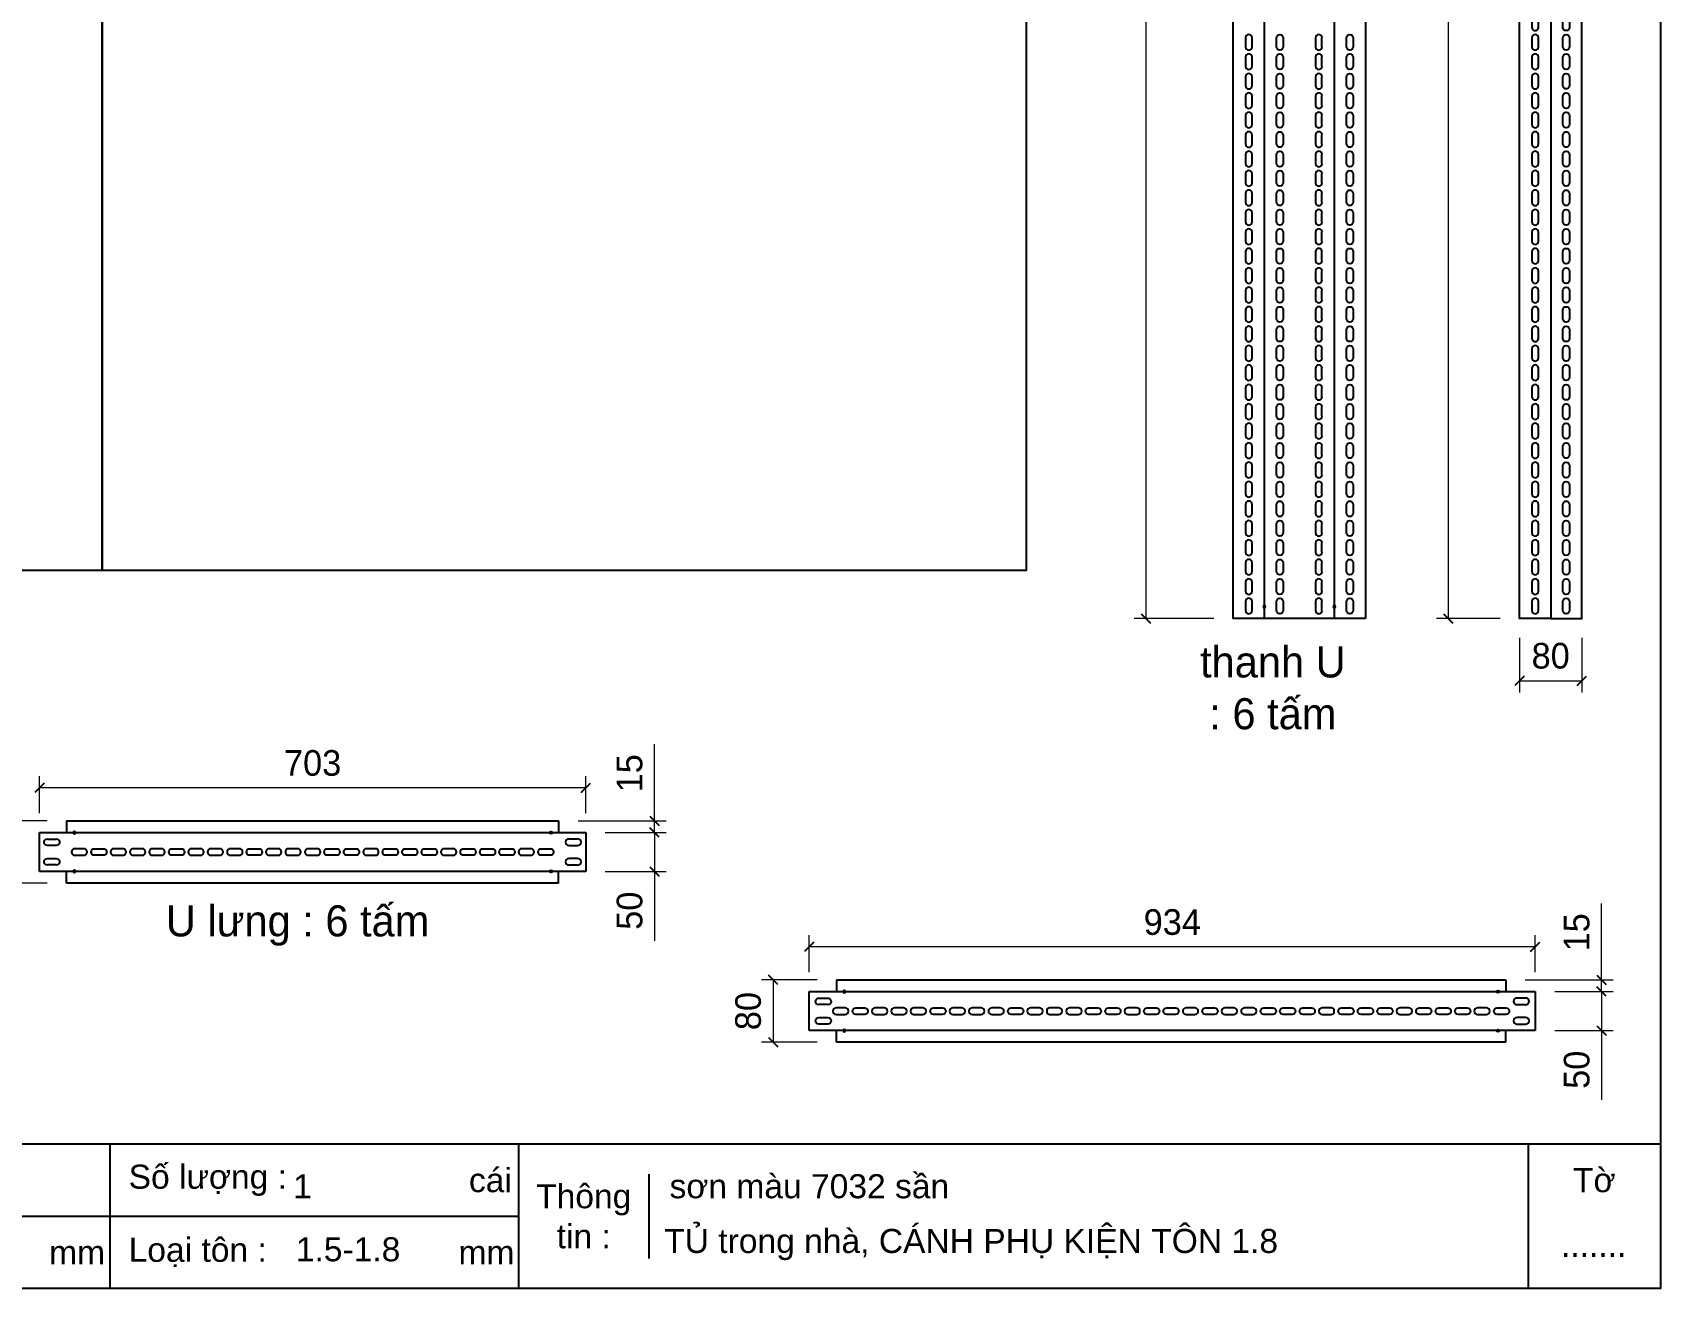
# Model space of a CAD drawing. Header units: millimetres. Extents: x 0 to 4592, y 0 to 3247.
# Drawn here: x 2498 to 4592, y 0 to 1615 of the extents above; entities that cross this region are included whole.
import ezdxf

# ---------------------------------------------------------------- set-up
doc = ezdxf.new("R2010")
doc.units = ezdxf.units.MM
doc.layers.add('CNC', color=7, linetype='Continuous')
doc.layers.add('DIM', color=253, linetype='Continuous')
doc.styles.add('Arial', font='arial.ttf')
doc.dimstyles.new('Dim-33', dxfattribs={"dimtxt": 33, "dimasz": 12, "dimexe": 15, "dimexo": 25, "dimgap": 15, "dimtad": 1, "dimdec": 0, "dimtxsty": 'Standard', "dimblk": 'OBLIQUE', "dimcen": 10, "dimclrd": 5, "dimclre": 5, "dimclrt": 3, "dimazin": 3, "dimtfac": 1, "dimtdec": 0, "dimtmove": 0, "dimatfit": 3, "dimldrblk": 'OPEN30', "dimlwd": 9, "dimlwe": 9})

# ---------------------------------------------------------------- blocks, each defined once
blk = doc.blocks.new('ovan8.5x20')
at = {"layer": 'CNC', "color": 2, "lineweight": -3}
for p, q in [((5.7, 4.2), (-5.8, 4.2)), ((-5.8, -4.2), (5.7, -4.2))]:
    blk.add_line(p, q, dxfattribs=at)
for centre, start, end in [((-5.8, 0), 90, 270), ((5.7, 0), 270, 90)]:
    blk.add_arc(centre, 4.25, start, end, dxfattribs=at)
blk = doc.blocks.new('f3daunguoc')
at = {"layer": 'CNC', "color": 2, "lineweight": -3}
blk.add_circle((0, 0), 1.5, dxfattribs=at)
blk = doc.blocks.new('*D4')
at = {"color": 5, "lineweight": 9, "ltscale": 3, "transparency": 16777216}
for p, q in [((4017.3, 2918.7), (3914.9, 2918.7)), ((3929.9, 2918.7), (3929.9, 861.7)), ((4017.3, 861.7), (3914.9, 861.7))]:
    blk.add_line(p, q, dxfattribs=at)
at = {"color": 0, "linetype": 'ByBlock', "lineweight": -2}
for p, q in [((3935.9, 2912.7), (3923.9, 2924.7)), ((3923.9, 867.7), (3935.9, 855.7))]:
    blk.add_line(p, q, dxfattribs=at)
at = {"layer": 'Defpoints', "color": 0, "ltscale": 3, "transparency": 16777216}
for p in [(4042.3, 2918.7), (3929.9, 861.7), (4042.3, 861.7)]:
    blk.add_point(p, dxfattribs=at)
at = {"color": 3, "ltscale": 3, "transparency": 16777216, "insert": (3898, 1890.2), "char_height": 33, "attachment_point": 5, "rotation": 90}
blk.add_mtext('2057', dxfattribs=at)
blk = doc.blocks.new('_Oblique')
at = {"color": 0, "linetype": 'ByBlock', "lineweight": -2}
blk.add_line((-0.5, -0.5), (0.5, 0.5), dxfattribs=at)
blk = doc.blocks.new('_Open30')
at = {"color": 0, "linetype": 'ByBlock', "lineweight": -2}
for p, q in [((-1, 0.27), (0, 0)), ((0, 0), (-1, -0.27)), ((0, 0), (-1, 0))]:
    blk.add_line(p, q, dxfattribs=at)
blk = doc.blocks.new('25256')
at = {"ltscale": 3}
blk.add_lwpolyline([(65760.8, -8405.8), (65800.8, -8405.8), (65800.8, -10462.8), (65760.8, -10462.8)], close=True, dxfattribs=at)
at = {"layer": 'CNC', "lineweight": -3, "xscale": -1, "rotation": 90}
for p in [(65780.8, -8421.8), (65780.8, -8446.8), (65780.8, -8471.8), (65780.8, -8496.8), (65780.8, -8521.8), (65780.8, -8546.8), (65780.8, -8571.8), (65780.8, -8596.8), (65780.8, -8621.8), (65780.8, -8646.8), (65780.8, -8671.8), (65780.8, -8696.8), (65780.8, -8721.8), (65780.8, -8746.8), (65780.8, -8771.8), (65780.8, -8796.8), (65780.8, -8821.8), (65780.8, -8846.8), (65780.8, -8871.8), (65780.8, -8896.8), (65780.8, -8921.8), (65780.8, -8946.8), (65780.8, -8971.8), (65780.8, -8996.8), (65780.8, -9021.8), (65780.8, -9046.8), (65780.8, -9071.8), (65780.8, -9096.8), (65780.8, -9121.8), (65780.8, -9146.8), (65780.8, -9171.8), (65780.8, -9196.8), (65780.8, -9221.8), (65780.8, -9246.8), (65780.8, -9271.8), (65780.8, -9296.8), (65780.8, -9321.8), (65780.8, -9346.8), (65780.8, -9371.8), (65780.8, -9396.8), (65780.8, -9421.8)]:
    blk.add_blockref('ovan8.5x20', p, dxfattribs=at)
at = {"layer": 'CNC', "lineweight": -3, "rotation": 90}
for p in [(65780.8, -9446.8), (65780.8, -9471.8), (65780.8, -9496.8), (65780.8, -9521.8), (65780.8, -9546.8), (65780.8, -9571.8), (65780.8, -9596.8), (65780.8, -9621.8), (65780.8, -9646.8), (65780.8, -9671.8), (65780.8, -9696.8), (65780.8, -9721.8), (65780.8, -9746.8), (65780.8, -9771.8), (65780.8, -9796.8), (65780.8, -9821.8), (65780.8, -9846.8), (65780.8, -9871.8), (65780.8, -9896.8), (65780.8, -9921.8), (65780.8, -9946.8), (65780.8, -9971.8), (65780.8, -9996.8), (65780.8, -10021.8), (65780.8, -10046.8), (65780.8, -10071.8), (65780.8, -10096.8), (65780.8, -10121.8), (65780.8, -10146.8), (65780.8, -10171.8), (65780.8, -10196.8), (65780.8, -10221.8), (65780.8, -10246.8), (65780.8, -10271.8), (65780.8, -10296.8), (65780.8, -10321.8), (65780.8, -10346.8), (65780.8, -10371.8), (65780.8, -10396.8), (65780.8, -10421.8), (65780.8, -10446.8)]:
    blk.add_blockref('ovan8.5x20', p, dxfattribs=at)
blk = doc.blocks.new('*D17')
at = {"color": 5, "lineweight": 9, "ltscale": 3, "transparency": 16777216}
for p, q in [((4385.7, 2918.7), (4303.7, 2918.7)), ((4318.7, 2918.7), (4318.7, 861.7)), ((4385.7, 861.7), (4303.7, 861.7))]:
    blk.add_line(p, q, dxfattribs=at)
at = {"color": 0, "linetype": 'ByBlock', "lineweight": -2}
for p, q in [((4324.7, 2912.7), (4312.7, 2924.7)), ((4312.7, 867.7), (4324.7, 855.7))]:
    blk.add_line(p, q, dxfattribs=at)
at = {"layer": 'Defpoints', "color": 0, "ltscale": 3, "transparency": 16777216}
for p in [(4410.7, 2918.7), (4318.7, 861.7), (4410.7, 861.7)]:
    blk.add_point(p, dxfattribs=at)
at = {"color": 3, "ltscale": 3, "transparency": 16777216, "insert": (4286.8, 1890.2), "char_height": 33, "attachment_point": 5, "rotation": 90}
blk.add_mtext('2057', dxfattribs=at)
blk = doc.blocks.new('*D18')
at = {"color": 5, "lineweight": 9, "ltscale": 3, "transparency": 16777216}
for p, q in [((4410.7, 836.7), (4410.7, 766.6)), ((4490.7, 836.7), (4490.7, 766.6)), ((4410.7, 781.6), (4490.7, 781.6))]:
    blk.add_line(p, q, dxfattribs=at)
at = {"color": 0, "linetype": 'ByBlock', "lineweight": -2}
for p, q in [((4416.7, 787.6), (4404.7, 775.6)), ((4484.7, 775.6), (4496.7, 787.6))]:
    blk.add_line(p, q, dxfattribs=at)
at = {"layer": 'Defpoints', "color": 0, "ltscale": 3, "transparency": 16777216}
for p in [(4410.7, 861.7), (4490.7, 861.7), (4490.7, 781.6)]:
    blk.add_point(p, dxfattribs=at)
at = {"color": 3, "ltscale": 3, "transparency": 16777216, "insert": (4450.7, 813.5), "char_height": 33, "attachment_point": 5}
blk.add_mtext('80', dxfattribs=at)
blk = doc.blocks.new('*D19')
at = {"color": 0, "linetype": 'ByBlock', "lineweight": -2}
for p, q in [((3502.9, 445.2), (3490.9, 433.2)), ((4424.9, 433.2), (4436.9, 445.2))]:
    blk.add_line(p, q, dxfattribs=at)
at = {"layer": 'Defpoints', "color": 0, "transparency": 16777216}
for p in [(3496.9, 439.2), (3496.9, 381.7), (4430.9, 381.7)]:
    blk.add_point(p, dxfattribs=at)
at = {"layer": 'DIM', "color": 5, "lineweight": 9, "transparency": 16777216}
for p, q in [((3496.9, 406.7), (3496.9, 454.2)), ((4430.9, 406.7), (4430.9, 454.2)), ((4430.9, 439.2), (3496.9, 439.2))]:
    blk.add_line(p, q, dxfattribs=at)
at = {"layer": 'DIM', "color": 3, "transparency": 16777216, "insert": (3963.9, 471), "char_height": 33, "attachment_point": 5}
blk.add_mtext('934', dxfattribs=at)
blk = doc.blocks.new('*D20')
at = {"color": 0, "linetype": 'ByBlock', "lineweight": -2}
for p, q in [((3456.3, 390.7), (3444.3, 402.7)), ((3444.3, 322.7), (3456.3, 310.7))]:
    blk.add_line(p, q, dxfattribs=at)
at = {"layer": 'Defpoints', "color": 0, "transparency": 16777216}
for p in [(3531.9, 396.7), (3450.3, 316.7), (3531.9, 316.7)]:
    blk.add_point(p, dxfattribs=at)
at = {"layer": 'DIM', "color": 5, "lineweight": 9, "transparency": 16777216}
for p, q in [((3506.9, 396.7), (3435.3, 396.7)), ((3450.3, 396.7), (3450.3, 316.7)), ((3506.9, 316.7), (3435.3, 316.7))]:
    blk.add_line(p, q, dxfattribs=at)
at = {"layer": 'DIM', "color": 3, "transparency": 16777216, "insert": (3418.4, 356.7), "char_height": 33, "attachment_point": 5, "rotation": 90}
blk.add_mtext('80', dxfattribs=at)
blk = doc.blocks.new('*D21')
at = {"color": 0, "linetype": 'ByBlock', "lineweight": -2}
for p, q in [((4522.1, 375.7), (4510.1, 387.7)), ((4510.1, 337.7), (4522.1, 325.7))]:
    blk.add_line(p, q, dxfattribs=at)
at = {"layer": 'Defpoints', "color": 0, "transparency": 16777216}
for p in [(4430.9, 381.7), (4516.1, 381.7), (4430.9, 331.7)]:
    blk.add_point(p, dxfattribs=at)
at = {"layer": 'DIM', "color": 5, "lineweight": 9, "transparency": 16777216}
for p, q in [((4455.9, 381.7), (4531.1, 381.7)), ((4516.1, 381.7), (4516.1, 331.7)), ((4455.9, 331.7), (4531.1, 331.7)), ((4516.1, 331.7), (4516.1, 242.6))]:
    blk.add_line(p, q, dxfattribs=at)
at = {"layer": 'DIM', "color": 3, "transparency": 16777216, "insert": (4484.3, 281.2), "char_height": 33, "attachment_point": 5, "rotation": 90}
blk.add_mtext('50', dxfattribs=at)
blk = doc.blocks.new('*D22')
at = {"color": 0, "linetype": 'ByBlock', "lineweight": -2}
for p, q in [((4510.1, 402.7), (4522.1, 390.7)), ((4522.1, 375.7), (4510.1, 387.7))]:
    blk.add_line(p, q, dxfattribs=at)
at = {"layer": 'Defpoints', "color": 0, "transparency": 16777216}
for p in [(4392.9, 396.7), (4430.9, 381.7), (4516.1, 396.7)]:
    blk.add_point(p, dxfattribs=at)
at = {"layer": 'DIM', "color": 5, "lineweight": 9, "transparency": 16777216}
for p, q in [((4516.1, 396.7), (4516.1, 495.2)), ((4417.9, 396.7), (4531.1, 396.7)), ((4455.9, 381.7), (4531.1, 381.7)), ((4516.1, 381.7), (4516.1, 396.7)), ((4516.1, 381.7), (4516.1, 369.7))]:
    blk.add_line(p, q, dxfattribs=at)
at = {"layer": 'DIM', "color": 3, "transparency": 16777216, "insert": (4484.3, 458), "char_height": 33, "attachment_point": 5, "rotation": 90}
blk.add_mtext('15', dxfattribs=at)
blk = doc.blocks.new('*D31')
at = {"color": 0, "linetype": 'ByBlock', "lineweight": -2}
for p, q in [((2512.5, 649.8), (2500.5, 637.8)), ((3203.5, 637.8), (3215.5, 649.8))]:
    blk.add_line(p, q, dxfattribs=at)
at = {"layer": 'Defpoints', "color": 0, "transparency": 16777216}
for p in [(2506.5, 643.8), (2506.5, 586.3), (3209.5, 586.3)]:
    blk.add_point(p, dxfattribs=at)
at = {"layer": 'DIM', "color": 5, "lineweight": 9, "transparency": 16777216}
for p, q in [((2506.5, 611.3), (2506.5, 658.8)), ((3209.5, 611.3), (3209.5, 658.8)), ((3209.5, 643.8), (2506.5, 643.8))]:
    blk.add_line(p, q, dxfattribs=at)
at = {"layer": 'DIM', "color": 3, "transparency": 16777216, "insert": (2858, 675.6), "char_height": 33, "attachment_point": 5}
blk.add_mtext('703', dxfattribs=at)
blk = doc.blocks.new('*D32')
at = {"color": 0, "linetype": 'ByBlock', "lineweight": -2}
for p, q in [((2465.9, 595.3), (2453.9, 607.3)), ((2453.9, 527.3), (2465.9, 515.3))]:
    blk.add_line(p, q, dxfattribs=at)
at = {"layer": 'Defpoints', "color": 0, "transparency": 16777216}
for p in [(2541.5, 601.3), (2459.9, 521.3), (2541.5, 521.3)]:
    blk.add_point(p, dxfattribs=at)
at = {"layer": 'DIM', "color": 5, "lineweight": 9, "transparency": 16777216}
for p, q in [((2516.5, 601.3), (2444.9, 601.3)), ((2459.9, 601.3), (2459.9, 521.3)), ((2516.5, 521.3), (2444.9, 521.3))]:
    blk.add_line(p, q, dxfattribs=at)
at = {"layer": 'DIM', "color": 3, "transparency": 16777216, "insert": (2428, 561.3), "char_height": 33, "attachment_point": 5, "rotation": 90}
blk.add_mtext('80', dxfattribs=at)
blk = doc.blocks.new('*D33')
at = {"color": 0, "linetype": 'ByBlock', "lineweight": -2}
for p, q in [((3303.8, 580.3), (3291.8, 592.3)), ((3291.8, 542.3), (3303.8, 530.3))]:
    blk.add_line(p, q, dxfattribs=at)
at = {"layer": 'Defpoints', "color": 0, "transparency": 16777216}
for p in [(3209.5, 586.3), (3297.8, 586.3), (3209.5, 536.3)]:
    blk.add_point(p, dxfattribs=at)
at = {"layer": 'DIM', "color": 5, "lineweight": 9, "transparency": 16777216}
for p, q in [((3234.5, 586.3), (3312.8, 586.3)), ((3297.8, 586.3), (3297.8, 536.3)), ((3234.5, 536.3), (3312.8, 536.3)), ((3297.8, 536.3), (3297.8, 447.2))]:
    blk.add_line(p, q, dxfattribs=at)
at = {"layer": 'DIM', "color": 3, "transparency": 16777216, "insert": (3265.9, 485.8), "char_height": 33, "attachment_point": 5, "rotation": 90}
blk.add_mtext('50', dxfattribs=at)
blk = doc.blocks.new('*D34')
at = {"color": 0, "linetype": 'ByBlock', "lineweight": -2}
for p, q in [((3291.8, 607.3), (3303.8, 595.3)), ((3303.8, 580.3), (3291.8, 592.3))]:
    blk.add_line(p, q, dxfattribs=at)
at = {"layer": 'Defpoints', "color": 0, "transparency": 16777216}
for p in [(3174.5, 601.3), (3297.8, 601.3), (3209.5, 586.3)]:
    blk.add_point(p, dxfattribs=at)
at = {"layer": 'DIM', "color": 5, "lineweight": 9, "transparency": 16777216}
for p, q in [((3297.8, 601.3), (3297.8, 699.8)), ((3199.5, 601.3), (3312.8, 601.3)), ((3297.8, 586.3), (3297.8, 601.3)), ((3234.5, 586.3), (3312.8, 586.3)), ((3297.8, 586.3), (3297.8, 574.3))]:
    blk.add_line(p, q, dxfattribs=at)
at = {"layer": 'DIM', "color": 3, "transparency": 16777216, "insert": (3265.9, 662.5), "char_height": 33, "attachment_point": 5, "rotation": 90}
blk.add_mtext('15', dxfattribs=at)
blk = doc.blocks.new('KHUNG CHUẨN')
at = {"color": 7}
for p, q in [((19889.2, -28535.2), (16919.2, -28535.2)), ((18599.2, -28535.2), (18599.2, -28655.2)), ((18939.2, -28535.2), (18939.2, -28655.2)), ((19779.2, -28535.2), (19779.2, -28655.2)), ((19047.6, -28560.2), (19047.6, -28630.2)), ((18939.2, -28595.2), (16919.2, -28595.2))]:
    blk.add_line(p, q, dxfattribs=at)
blk.add_lwpolyline([(16919.2, -26555.2), (19889.2, -26555.2), (19889.2, -28655.2), (16919.2, -28655.2)], close=True, dxfattribs=at)
at = {"color": 2, "char_height": 20, "style": 'Arial'}
for s, insert, width, attachment_point in [('  Số lượng :', (18599.2, -28565.2), 917.634, 4), ('cái', (18897.9, -28565.2), 63.517, 4), ('Tờ', (19834.2, -28565.2), 110, 5), ('Thông\\Ptin :', (18993.4, -28595.2), 108.311, 5), ('mm', (18548.6, -28625.2), 73.831, 4), ('  Loại tôn :', (18599.2, -28625.2), 917.634, 4), ('mm', (18889.2, -28625.2), 917.634, 4)]:
    blk.add_mtext(s, dxfattribs=dict(at, insert=insert, width=width, attachment_point=attachment_point))
at = {"color": 3, "style": 'Arial'}
for tag, p in [('#01', (17055.6, -28580.1)), ('#02', (17431.4, -28580.1)), ('#03', (18030.6, -28580.1)), ('#08', (18751.7, -28580.1)), ('#10', (19064.8, -28580.1)), ('#11', (19060.3, -28625.7)), ('#04', (17024.8, -28634.6)), ('#05', (17308.5, -28633)), ('#06', (17632.7, -28633.7)), ('#07', (18002, -28634.7)), ('#09', (18753.8, -28632.6)), ('#12', (19806.5, -28628.9))]:
    blk.add_attdef(tag, p, '', height=20, dxfattribs=at)

msp = doc.modelspace()

# ---------------------------------------------------------------- linework, layer by layer
at = {"ltscale": 3}
for p, q in [((4082.3, 2918.7), (4082.3, 861.7)), ((4172.3, 2918.7), (4172.3, 861.7))]:
    msp.add_line(p, q, dxfattribs=at)
at = {"color": 7}
for p, q in [((2541.5, 601.3), (3174.5, 601.3)), ((2541.5, 601.3), (2541.5, 586.3)), ((3174.5, 601.3), (3174.5, 586.3)), ((2506.5, 536.3), (2506.5, 586.3)), ((2506.5, 586.3), (3209.5, 586.3)), ((3209.5, 586.3), (3209.5, 536.3)), ((3209.5, 536.3), (2506.5, 536.3)), ((2541.5, 521.3), (2541.5, 536.3)), ((3174.5, 521.3), (3174.5, 536.3)), ((3174.5, 521.3), (2541.5, 521.3)), ((3496.9, 331.7), (3496.9, 381.7)), ((3496.9, 381.7), (4430.9, 381.7)), ((3531.9, 396.7), (4392.9, 396.7)), ((3531.9, 396.7), (3531.9, 381.7)), ((4392.9, 396.7), (4392.9, 381.7)), ((4430.9, 381.7), (4430.9, 331.7)), ((4430.9, 331.7), (3496.9, 331.7)), ((3531.9, 316.7), (3531.9, 331.7)), ((4392.9, 316.7), (3531.9, 316.7)), ((4392.9, 316.7), (4392.9, 331.7))]:
    msp.add_line(p, q, dxfattribs=at)
at = {"ltscale": 3}
for points in [[(1448.4, 3246.8), (2587.1, 3246.8), (2587.1, 923.4), (1448.4, 923.4)], [(2587.1, 3246.8), (3775.8, 3246.8), (3775.8, 923.4), (2587.1, 923.4)], [(4212.3, 861.7), (4042.3, 861.7), (4042.3, 2918.7), (4212.3, 2918.7)]]:
    msp.add_lwpolyline(points, close=True, dxfattribs=at)

# ---------------------------------------------------------------- block references
at = {"color": 3}
ref = msp.add_blockref('KHUNG CHUẨN', (-26158.7, 44303.4), dxfattribs=dict(at, xscale=1.54608960000769, yscale=1.54608960000769, zscale=1.54608960000769))
ref.add_attrib('#08', '1', (2833.1, 116), dxfattribs={"color": 3, "height": 30.9, "style": 'Arial'})
ref.add_attrib('#09', '1.5-1.8', (2836.4, 34.9), dxfattribs={"color": 3, "height": 30.92, "style": 'Arial'})
ref.add_attrib('#10', 'sơn màu 7032 sần', (3317.2, 116), dxfattribs={"color": 3, "height": 30.922, "style": 'Arial'})
ref.add_attrib('#11', 'TỦ trong nhà, CÁNH PHỤ KIỆN TÔN 1.8', (3310.3, 45.6), dxfattribs={"color": 3, "height": 30.922, "style": 'Arial'})
ref.add_attrib('#12', '.......', (4463.9, 40.6), dxfattribs={"color": 3, "height": 30.92, "style": 'Arial'})
msp.add_blockref('25256', (-61350.1, 11324.5))
at = {"xscale": -1}
msp.add_blockref('25256', (70251.5, 11324.5), dxfattribs=at)
at = {"lineweight": -3, "xscale": -1}
for p in [(4082.3, 876.7), (4172.3, 876.7)]:
    msp.add_blockref('f3daunguoc', p, dxfattribs=at)
at = {"lineweight": -3, "xscale": -1, "rotation": 270}
for p in [(2551.5, 586.3), (2551.5, 536.3), (3541.9, 381.7), (3541.9, 331.7)]:
    msp.add_blockref('f3daunguoc', p, dxfattribs=at)
at = {"lineweight": -3, "rotation": 90}
for p in [(3164.5, 586.3), (3164.5, 536.3), (4382.9, 381.7), (4382.9, 331.7)]:
    msp.add_blockref('f3daunguoc', p, dxfattribs=at)
at = {"layer": 'CNC', "lineweight": -3, "rotation": 90}
for p in [(4062.3, 1602.7), (4152.3, 1602.7), (4062.3, 1577.7), (4152.3, 1577.7), (4062.3, 1552.7), (4152.3, 1552.7), (4062.3, 1527.7), (4152.3, 1527.7), (4062.3, 1502.7), (4152.3, 1502.7), (4062.3, 1477.7), (4152.3, 1477.7), (4062.3, 1452.7), (4152.3, 1452.7), (4062.3, 1427.7), (4152.3, 1427.7), (4062.3, 1402.7), (4152.3, 1402.7), (4062.3, 1377.7), (4152.3, 1377.7), (4062.3, 1352.7), (4152.3, 1352.7), (4062.3, 1327.7), (4152.3, 1327.7), (4062.3, 1302.7), (4152.3, 1302.7), (4062.3, 1277.7), (4152.3, 1277.7), (4062.3, 1252.7), (4152.3, 1252.7), (4062.3, 1227.7), (4152.3, 1227.7), (4062.3, 1202.7), (4152.3, 1202.7), (4062.3, 1177.7), (4152.3, 1177.7), (4062.3, 1152.7), (4152.3, 1152.7), (4062.3, 1127.7), (4152.3, 1127.7), (4062.3, 1102.7), (4152.3, 1102.7), (4062.3, 1077.7), (4152.3, 1077.7), (4062.3, 1052.7), (4152.3, 1052.7), (4062.3, 1027.7), (4152.3, 1027.7), (4062.3, 1002.7), (4152.3, 1002.7), (4062.3, 977.7), (4152.3, 977.7), (4062.3, 952.7), (4152.3, 952.7), (4062.3, 927.7), (4152.3, 927.7), (4062.3, 902.7), (4152.3, 902.7), (4062.3, 877.7), (4152.3, 877.7)]:
    msp.add_blockref('ovan8.5x20', p, dxfattribs=at)
at = {"layer": 'CNC', "lineweight": -3, "xscale": -1, "rotation": 270}
for p in [(4102.3, 1602.7), (4192.3, 1602.7), (4102.3, 1577.7), (4192.3, 1577.7), (4102.3, 1552.7), (4192.3, 1552.7), (4102.3, 1527.7), (4192.3, 1527.7), (4102.3, 1502.7), (4192.3, 1502.7), (4102.3, 1477.7), (4192.3, 1477.7), (4102.3, 1452.7), (4192.3, 1452.7), (4102.3, 1427.7), (4192.3, 1427.7), (4102.3, 1402.7), (4192.3, 1402.7), (4102.3, 1377.7), (4192.3, 1377.7), (4102.3, 1352.7), (4192.3, 1352.7), (4102.3, 1327.7), (4192.3, 1327.7), (4102.3, 1302.7), (4192.3, 1302.7), (4102.3, 1277.7), (4192.3, 1277.7), (4102.3, 1252.7), (4192.3, 1252.7), (4102.3, 1227.7), (4192.3, 1227.7), (4102.3, 1202.7), (4192.3, 1202.7), (4102.3, 1177.7), (4192.3, 1177.7), (4102.3, 1152.7), (4192.3, 1152.7), (4102.3, 1127.7), (4192.3, 1127.7), (4102.3, 1102.7), (4192.3, 1102.7), (4102.3, 1077.7), (4192.3, 1077.7), (4102.3, 1052.7), (4192.3, 1052.7), (4102.3, 1027.7), (4192.3, 1027.7), (4102.3, 1002.7), (4192.3, 1002.7), (4102.3, 977.7), (4192.3, 977.7), (4102.3, 952.7), (4192.3, 952.7), (4102.3, 927.7), (4192.3, 927.7), (4102.3, 902.7), (4192.3, 902.7), (4102.3, 877.7), (4192.3, 877.7)]:
    msp.add_blockref('ovan8.5x20', p, dxfattribs=at)
at = {"layer": 'CNC', "lineweight": -3, "xscale": -1}
for p in [(2522.5, 573.8), (2583, 561.3), (2683, 561.3), (2783, 561.3), (2883, 561.3), (2908, 561.3), (2958, 561.3), (2983, 561.3), (3008, 561.3), (3058, 561.3), (3083, 561.3), (3108, 561.3), (3158, 561.3), (2522.5, 548.8), (3514.9, 369.2), (3562.4, 356.7), (3662.4, 356.7), (3762.4, 356.7), (3862.4, 356.7), (3887.4, 356.7), (3937.4, 356.7), (3962.4, 356.7), (4012.4, 356.7), (4087.4, 356.7), (4112.4, 356.7), (4137.4, 356.7), (4187.4, 356.7), (4212.4, 356.7), (4237.4, 356.7), (4287.4, 356.7), (4312.4, 356.7), (4337.4, 356.7), (4387.4, 356.7), (3514.9, 344.2)]:
    msp.add_blockref('ovan8.5x20', p, dxfattribs=at)
at = {"layer": 'CNC', "lineweight": -3}
for p in [(2558, 561.3), (2608, 561.3), (2633, 561.3), (2658, 561.3), (2708, 561.3), (2733, 561.3), (2758, 561.3), (2808, 561.3), (2833, 561.3), (2858, 561.3), (2933, 561.3), (3033, 561.3), (3133, 561.3), (3193.5, 573.8), (3193.5, 548.8), (3537.4, 356.7), (3587.4, 356.7), (3612.4, 356.7), (3637.4, 356.7), (3687.4, 356.7), (3712.4, 356.7), (3737.4, 356.7), (3787.4, 356.7), (3812.4, 356.7), (3837.4, 356.7), (3912.4, 356.7), (3987.4, 356.7), (4037.4, 356.7), (4062.4, 356.7), (4162.4, 356.7), (4262.4, 356.7), (4362.4, 356.7), (4412.9, 369.2), (4412.9, 344.2)]:
    msp.add_blockref('ovan8.5x20', p, dxfattribs=at)

# ---------------------------------------------------------------- texts
at = {"color": 2, "char_height": 40, "attachment_point": 5}
for s, insert, width in [('thanh U \\P: 6 tấm', (4093.3, 772.2), 775), ('U lưng : 6 tấm', (2838.7, 466.7), 1852.723)]:
    msp.add_mtext(s, dxfattribs=dict(at, insert=insert, width=width))

# ---------------------------------------------------------------- dimensions: what is measured, and where the dimension line sits
at = {"ltscale": 3}
for base, p1, p2, picture, middle in [((3929.9, 861.7), (4042.3, 2918.7), (4042.3, 861.7), '*D4', (3898, 1890.2)), ((4318.7, 861.7), (4410.7, 2918.7), (4410.7, 861.7), '*D17', (4286.8, 1890.2))]:
    dim = msp.add_linear_dim(base=base, p1=p1, p2=p2, angle=90, dimstyle='Dim-33', dxfattribs=at)
    dim.commit()
    dim.dimension.update_dxf_attribs({"geometry": picture, "text_midpoint": middle})
dim = msp.add_linear_dim(base=(4490.7, 781.6), p1=(4410.7, 861.7), p2=(4490.7, 861.7), dimstyle='Dim-33', dxfattribs=at)
dim.commit()
dim.dimension.update_dxf_attribs({"geometry": '*D18', "text_midpoint": (4450.7, 813.5)})
at = {"layer": 'DIM', "color": 7}
for base, p1, p2, angle, picture, middle in [((2506.5, 643.8), (3209.5, 586.3), (2506.5, 586.3), 180, '*D31', (2858, 675.6)), ((3297.8, 601.3), (3209.5, 586.3), (3174.5, 601.3), 270, '*D34', (3265.9, 662.5)), ((2459.9, 521.3), (2541.5, 601.3), (2541.5, 521.3), 270, '*D32', (2428, 561.3)), ((3496.9, 439.2), (4430.9, 381.7), (3496.9, 381.7), 180, '*D19', (3963.9, 471)), ((4516.1, 396.7), (4430.9, 381.7), (4392.9, 396.7), 270, '*D22', (4484.3, 458)), ((3450.3, 316.7), (3531.9, 396.7), (3531.9, 316.7), 270, '*D20', (3418.4, 356.7))]:
    dim = msp.add_linear_dim(base=base, p1=p1, p2=p2, angle=angle, dimstyle='Dim-33', dxfattribs=at)
    dim.commit()
    dim.dimension.update_dxf_attribs({"geometry": picture, "text_midpoint": middle})
for base, p1, p2, picture, middle in [((3297.8, 586.3), (3209.5, 536.3), (3209.5, 586.3), '*D33', (3297.8, 485.8)), ((4516.1, 381.7), (4430.9, 331.7), (4430.9, 381.7), '*D21', (4516.1, 281.2))]:
    dim = msp.add_linear_dim(base=base, p1=p1, p2=p2, angle=270, dimstyle='Dim-33', dxfattribs=at)
    dim.commit()
    dim.dimension.update_dxf_attribs({"geometry": picture, "text_midpoint": middle, "dimtype": 160})

doc.saveas('drawing.dxf')
